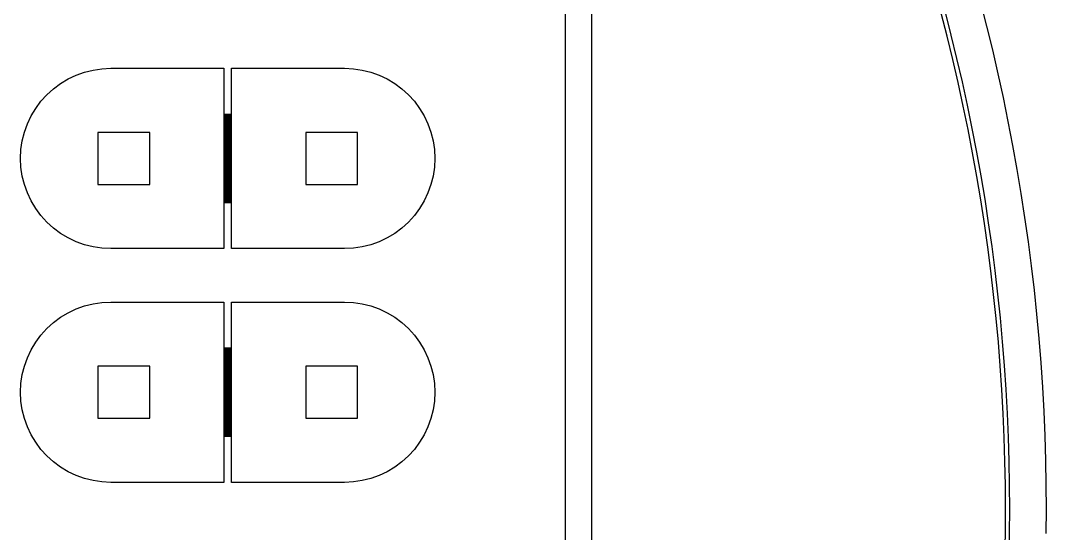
# Model space of a CAD drawing. Extents: x -17 to 130, y -40 to 112.
# Drawn here: x 91.03 to 130.5, y 35.06 to 54.81 of the extents above; entities that cross this region are included whole.
import ezdxf

# ---------------------------------------------------------------- set-up
doc = ezdxf.new("R2010")
doc.units = 0

msp = doc.modelspace()

# ---------------------------------------------------------------- linework, layer by layer
for p, q in [((113, 76.5), (113, -4.5)), ((112, -4), (112, 76)), ((128.207, 54.588), (127.974, 55.4972)), ((126.68, 54.2053), (126.451, 55.0958)), ((126.596, 55.134), (126.825, 54.2417)), ((128.43, 53.6759), (128.207, 54.588)), ((126.898, 53.312), (126.68, 54.2053)), ((126.825, 54.2417), (127.043, 53.3467)), ((127.104, 52.4162), (126.898, 53.312)), ((127.043, 53.3467), (127.251, 52.449)), ((128.641, 52.7612), (128.43, 53.6759)), ((93.4927, 52.8206), (93.823, 52.9033)), ((93.823, 52.9033), (94.1599, 52.9533)), ((94.1599, 52.9533), (94.5, 52.97)), ((94.5, 52.97), (98.85, 52.97)), ((98.85, 52.97), (98.85, 51.205)), ((99.15, 51.205), (99.15, 52.97)), ((99.15, 52.97), (103.5, 52.97)), ((103.5, 52.97), (103.84, 52.9533)), ((103.84, 52.9533), (104.177, 52.9033)), ((104.177, 52.9033), (104.507, 52.8206)), ((92.5722, 52.3852), (92.8643, 52.5603)), ((92.8643, 52.5603), (93.1721, 52.7059)), ((93.1721, 52.7059), (93.4927, 52.8206)), ((104.507, 52.8206), (104.828, 52.7059)), ((104.828, 52.7059), (105.136, 52.5603)), ((105.136, 52.5603), (105.428, 52.3852)), ((128.841, 51.844), (128.641, 52.7612)), ((92.0463, 51.9537), (92.2987, 52.1823)), ((92.2987, 52.1823), (92.5722, 52.3852)), ((105.428, 52.3852), (105.701, 52.1823)), ((105.701, 52.1823), (105.954, 51.9537)), ((127.3, 51.5178), (127.104, 52.4162)), ((127.251, 52.449), (127.447, 51.5489)), ((91.8177, 51.7013), (92.0463, 51.9537)), ((105.954, 51.9537), (106.182, 51.7013)), ((129.03, 50.9244), (128.841, 51.844)), ((91.4397, 51.1357), (91.6148, 51.4278)), ((91.6148, 51.4278), (91.8177, 51.7013)), ((106.182, 51.7013), (106.385, 51.4278)), ((106.385, 51.4278), (106.56, 51.1357)), ((127.485, 50.6171), (127.3, 51.5178)), ((127.447, 51.5489), (127.632, 50.6464)), ((91.2941, 50.8279), (91.4397, 51.1357)), ((98.85, 51.205), (99.15, 51.205)), ((99.15, 51.195), (98.85, 51.195)), ((98.85, 51.195), (98.85, 51.165)), ((98.85, 51.165), (99.15, 51.165)), ((99.15, 51.155), (98.85, 51.155)), ((98.85, 51.155), (98.85, 51.125)), ((98.85, 51.125), (99.15, 51.125)), ((99.15, 51.115), (98.85, 51.115)), ((98.85, 51.115), (98.85, 51.085)), ((98.85, 51.085), (99.15, 51.085)), ((99.15, 51.075), (98.85, 51.075)), ((98.85, 51.075), (98.85, 51.045)), ((98.85, 51.045), (99.15, 51.045)), ((99.15, 51.035), (98.85, 51.035)), ((98.85, 51.035), (98.85, 51.005)), ((98.85, 51.005), (99.15, 51.005)), ((99.15, 50.995), (98.85, 50.995)), ((98.85, 50.995), (98.85, 50.965)), ((98.85, 50.965), (99.15, 50.965)), ((99.15, 50.955), (98.85, 50.955)), ((98.85, 50.955), (98.85, 50.925)), ((98.85, 50.925), (99.15, 50.925)), ((99.15, 51.165), (99.15, 51.195)), ((99.15, 51.125), (99.15, 51.155)), ((99.15, 51.085), (99.15, 51.115)), ((99.15, 51.045), (99.15, 51.075)), ((99.15, 51.005), (99.15, 51.035)), ((99.15, 50.965), (99.15, 50.995)), ((99.15, 50.925), (99.15, 50.955)), ((106.56, 51.1357), (106.706, 50.8279)), ((129.208, 50.0025), (129.03, 50.9244)), ((91.1794, 50.5073), (91.2941, 50.8279)), ((99.15, 50.915), (98.85, 50.915)), ((98.85, 50.915), (98.85, 50.885)), ((98.85, 50.885), (99.15, 50.885)), ((99.15, 50.875), (98.85, 50.875)), ((98.85, 50.875), (98.85, 50.845)), ((98.85, 50.845), (99.15, 50.845)), ((99.15, 50.835), (98.85, 50.835)), ((98.85, 50.835), (98.85, 50.805)), ((98.85, 50.805), (99.15, 50.805)), ((99.15, 50.795), (98.85, 50.795)), ((98.85, 50.795), (98.85, 50.765)), ((98.85, 50.765), (99.15, 50.765)), ((99.15, 50.755), (98.85, 50.755)), ((98.85, 50.755), (98.85, 50.725)), ((98.85, 50.725), (99.15, 50.725)), ((99.15, 50.715), (98.85, 50.715)), ((98.85, 50.715), (98.85, 50.685)), ((98.85, 50.685), (99.15, 50.685)), ((99.15, 50.675), (98.85, 50.675)), ((98.85, 50.675), (98.85, 50.645)), ((98.85, 50.645), (99.15, 50.645)), ((99.15, 50.635), (98.85, 50.635)), ((98.85, 50.635), (98.85, 50.605)), ((98.85, 50.605), (99.15, 50.605)), ((99.15, 50.595), (98.85, 50.595)), ((98.85, 50.595), (98.85, 50.565)), ((98.85, 50.565), (99.15, 50.565)), ((99.15, 50.555), (98.85, 50.555)), ((98.85, 50.555), (98.85, 50.525)), ((98.85, 50.525), (99.15, 50.525)), ((99.15, 50.885), (99.15, 50.915)), ((99.15, 50.845), (99.15, 50.875)), ((99.15, 50.805), (99.15, 50.835)), ((99.15, 50.765), (99.15, 50.795)), ((99.15, 50.725), (99.15, 50.755)), ((99.15, 50.685), (99.15, 50.715)), ((99.15, 50.645), (99.15, 50.675)), ((99.15, 50.605), (99.15, 50.635)), ((99.15, 50.565), (99.15, 50.595)), ((99.15, 50.525), (99.15, 50.555)), ((106.706, 50.8279), (106.821, 50.5073)), ((127.659, 49.7142), (127.485, 50.6171)), ((127.632, 50.6464), (127.807, 49.7417)), ((91.0467, 49.8401), (91.0967, 50.177)), ((91.0967, 50.177), (91.1794, 50.5073)), ((96, 50.5), (94, 50.5)), ((94, 50.5), (94, 48.5)), ((96, 48.5), (96, 50.5)), ((99.15, 50.515), (98.85, 50.515)), ((98.85, 50.515), (98.85, 50.485)), ((98.85, 50.485), (99.15, 50.485)), ((99.15, 50.475), (98.85, 50.475)), ((98.85, 50.475), (98.85, 50.445)), ((98.85, 50.445), (99.15, 50.445)), ((99.15, 50.435), (98.85, 50.435)), ((98.85, 50.435), (98.85, 50.405)), ((98.85, 50.405), (99.15, 50.405)), ((99.15, 50.395), (98.85, 50.395)), ((98.85, 50.395), (98.85, 50.365)), ((98.85, 50.365), (99.15, 50.365)), ((99.15, 50.355), (98.85, 50.355)), ((98.85, 50.355), (98.85, 50.325)), ((98.85, 50.325), (99.15, 50.325)), ((99.15, 50.315), (98.85, 50.315)), ((98.85, 50.315), (98.85, 50.285)), ((98.85, 50.285), (99.15, 50.285)), ((99.15, 50.275), (98.85, 50.275)), ((98.85, 50.275), (98.85, 50.245)), ((98.85, 50.245), (99.15, 50.245)), ((99.15, 50.235), (98.85, 50.235)), ((98.85, 50.235), (98.85, 50.205)), ((98.85, 50.205), (99.15, 50.205)), ((99.15, 50.195), (98.85, 50.195)), ((98.85, 50.195), (98.85, 50.165)), ((98.85, 50.165), (99.15, 50.165)), ((99.15, 50.155), (98.85, 50.155)), ((98.85, 50.155), (98.85, 50.125)), ((99.15, 50.485), (99.15, 50.515)), ((99.15, 50.445), (99.15, 50.475)), ((99.15, 50.405), (99.15, 50.435)), ((99.15, 50.365), (99.15, 50.395)), ((99.15, 50.325), (99.15, 50.355)), ((99.15, 50.285), (99.15, 50.315)), ((99.15, 50.245), (99.15, 50.275)), ((99.15, 50.205), (99.15, 50.235)), ((99.15, 50.165), (99.15, 50.195)), ((99.15, 50.125), (99.15, 50.155)), ((104, 50.5), (102, 50.5)), ((102, 50.5), (102, 48.5)), ((104, 48.5), (104, 50.5)), ((106.821, 50.5073), (106.903, 50.177)), ((106.903, 50.177), (106.953, 49.8401)), ((91.03, 49.5), (91.0467, 49.8401)), ((98.85, 50.125), (99.15, 50.125)), ((99.15, 50.115), (98.85, 50.115)), ((98.85, 50.115), (98.85, 50.085)), ((98.85, 50.085), (99.15, 50.085)), ((99.15, 50.075), (98.85, 50.075)), ((98.85, 50.075), (98.85, 50.045)), ((98.85, 50.045), (99.15, 50.045)), ((99.15, 50.035), (98.85, 50.035)), ((98.85, 50.035), (98.85, 50.005)), ((98.85, 50.005), (99.15, 50.005)), ((99.15, 49.995), (98.85, 49.995)), ((98.85, 49.995), (98.85, 49.965)), ((98.85, 49.965), (99.15, 49.965)), ((99.15, 49.955), (98.85, 49.955)), ((98.85, 49.955), (98.85, 49.925)), ((98.85, 49.925), (99.15, 49.925)), ((99.15, 49.915), (98.85, 49.915)), ((98.85, 49.915), (98.85, 49.885)), ((98.85, 49.885), (99.15, 49.885)), ((99.15, 49.875), (98.85, 49.875)), ((98.85, 49.875), (98.85, 49.845)), ((98.85, 49.845), (99.15, 49.845)), ((99.15, 49.835), (98.85, 49.835)), ((98.85, 49.835), (98.85, 49.805)), ((98.85, 49.805), (99.15, 49.805)), ((99.15, 49.795), (98.85, 49.795)), ((98.85, 49.795), (98.85, 49.765)), ((98.85, 49.765), (99.15, 49.765)), ((99.15, 49.755), (98.85, 49.755)), ((98.85, 49.755), (98.85, 49.725)), ((99.15, 50.085), (99.15, 50.115)), ((99.15, 50.045), (99.15, 50.075)), ((99.15, 50.005), (99.15, 50.035)), ((99.15, 49.965), (99.15, 49.995)), ((99.15, 49.925), (99.15, 49.955)), ((99.15, 49.885), (99.15, 49.915)), ((99.15, 49.845), (99.15, 49.875)), ((99.15, 49.805), (99.15, 49.835)), ((99.15, 49.765), (99.15, 49.795)), ((99.15, 49.725), (99.15, 49.755)), ((106.953, 49.8401), (106.97, 49.5)), ((127.807, 49.7417), (127.97, 48.835)), ((129.374, 49.0786), (129.208, 50.0025)), ((91.0467, 49.1599), (91.03, 49.5)), ((98.85, 49.725), (99.15, 49.725)), ((99.15, 49.715), (98.85, 49.715)), ((98.85, 49.715), (98.85, 49.685)), ((98.85, 49.685), (99.15, 49.685)), ((99.15, 49.675), (98.85, 49.675)), ((98.85, 49.675), (98.85, 49.645)), ((98.85, 49.645), (99.15, 49.645)), ((99.15, 49.635), (98.85, 49.635)), ((98.85, 49.635), (98.85, 49.605)), ((98.85, 49.605), (99.15, 49.605)), ((99.15, 49.595), (98.85, 49.595)), ((98.85, 49.595), (98.85, 49.565)), ((98.85, 49.565), (99.15, 49.565)), ((99.15, 49.555), (98.85, 49.555)), ((98.85, 49.555), (98.85, 49.525)), ((98.85, 49.525), (99.15, 49.525)), ((99.15, 49.515), (98.85, 49.515)), ((98.85, 49.515), (98.85, 49.485)), ((98.85, 49.485), (99.15, 49.485)), ((99.15, 49.475), (98.85, 49.475)), ((98.85, 49.475), (98.85, 49.445)), ((98.85, 49.445), (99.15, 49.445)), ((99.15, 49.435), (98.85, 49.435)), ((98.85, 49.435), (98.85, 49.405)), ((98.85, 49.405), (99.15, 49.405)), ((99.15, 49.395), (98.85, 49.395)), ((98.85, 49.395), (98.85, 49.365)), ((98.85, 49.365), (99.15, 49.365)), ((99.15, 49.355), (98.85, 49.355)), ((98.85, 49.355), (98.85, 49.325)), ((99.15, 49.685), (99.15, 49.715)), ((99.15, 49.645), (99.15, 49.675)), ((99.15, 49.605), (99.15, 49.635)), ((99.15, 49.565), (99.15, 49.595)), ((99.15, 49.525), (99.15, 49.555)), ((99.15, 49.485), (99.15, 49.515)), ((99.15, 49.445), (99.15, 49.475)), ((99.15, 49.405), (99.15, 49.435)), ((99.15, 49.365), (99.15, 49.395)), ((99.15, 49.325), (99.15, 49.355)), ((106.97, 49.5), (106.953, 49.1599)), ((127.822, 48.8093), (127.659, 49.7142)), ((91.0967, 48.823), (91.0467, 49.1599)), ((98.85, 49.325), (99.15, 49.325)), ((99.15, 49.315), (98.85, 49.315)), ((98.85, 49.315), (98.85, 49.285)), ((98.85, 49.285), (99.15, 49.285)), ((99.15, 49.275), (98.85, 49.275)), ((98.85, 49.275), (98.85, 49.245)), ((98.85, 49.245), (99.15, 49.245)), ((99.15, 49.235), (98.85, 49.235)), ((98.85, 49.235), (98.85, 49.205)), ((98.85, 49.205), (99.15, 49.205)), ((99.15, 49.195), (98.85, 49.195)), ((98.85, 49.195), (98.85, 49.165)), ((98.85, 49.165), (99.15, 49.165)), ((99.15, 49.155), (98.85, 49.155)), ((98.85, 49.155), (98.85, 49.125)), ((98.85, 49.125), (99.15, 49.125)), ((99.15, 49.115), (98.85, 49.115)), ((98.85, 49.115), (98.85, 49.085)), ((98.85, 49.085), (99.15, 49.085)), ((99.15, 49.075), (98.85, 49.075)), ((98.85, 49.075), (98.85, 49.045)), ((98.85, 49.045), (99.15, 49.045)), ((99.15, 49.035), (98.85, 49.035)), ((98.85, 49.035), (98.85, 49.005)), ((98.85, 49.005), (99.15, 49.005)), ((99.15, 48.995), (98.85, 48.995)), ((98.85, 48.995), (98.85, 48.965)), ((98.85, 48.965), (99.15, 48.965)), ((99.15, 48.955), (98.85, 48.955)), ((98.85, 48.955), (98.85, 48.925)), ((99.15, 49.285), (99.15, 49.315)), ((99.15, 49.245), (99.15, 49.275)), ((99.15, 49.205), (99.15, 49.235)), ((99.15, 49.165), (99.15, 49.195)), ((99.15, 49.125), (99.15, 49.155)), ((99.15, 49.085), (99.15, 49.115)), ((99.15, 49.045), (99.15, 49.075)), ((99.15, 49.005), (99.15, 49.035)), ((99.15, 48.965), (99.15, 48.995)), ((99.15, 48.925), (99.15, 48.955)), ((106.953, 49.1599), (106.903, 48.823)), ((129.529, 48.1526), (129.374, 49.0786)), ((91.1794, 48.4927), (91.0967, 48.823)), ((98.85, 48.925), (99.15, 48.925)), ((99.15, 48.915), (98.85, 48.915)), ((98.85, 48.915), (98.85, 48.885)), ((98.85, 48.885), (99.15, 48.885)), ((99.15, 48.875), (98.85, 48.875)), ((98.85, 48.875), (98.85, 48.845)), ((98.85, 48.845), (99.15, 48.845)), ((99.15, 48.835), (98.85, 48.835)), ((98.85, 48.835), (98.85, 48.805)), ((98.85, 48.805), (99.15, 48.805)), ((99.15, 48.795), (98.85, 48.795)), ((98.85, 48.795), (98.85, 48.765)), ((98.85, 48.765), (99.15, 48.765)), ((99.15, 48.755), (98.85, 48.755)), ((98.85, 48.755), (98.85, 48.725)), ((98.85, 48.725), (99.15, 48.725)), ((99.15, 48.715), (98.85, 48.715)), ((98.85, 48.715), (98.85, 48.685)), ((98.85, 48.685), (99.15, 48.685)), ((99.15, 48.675), (98.85, 48.675)), ((98.85, 48.675), (98.85, 48.645)), ((98.85, 48.645), (99.15, 48.645)), ((99.15, 48.635), (98.85, 48.635)), ((98.85, 48.635), (98.85, 48.605)), ((98.85, 48.605), (99.15, 48.605)), ((99.15, 48.595), (98.85, 48.595)), ((98.85, 48.595), (98.85, 48.565)), ((98.85, 48.565), (99.15, 48.565)), ((99.15, 48.555), (98.85, 48.555)), ((98.85, 48.555), (98.85, 48.525)), ((99.15, 48.885), (99.15, 48.915)), ((99.15, 48.845), (99.15, 48.875)), ((99.15, 48.805), (99.15, 48.835)), ((99.15, 48.765), (99.15, 48.795)), ((99.15, 48.725), (99.15, 48.755)), ((99.15, 48.685), (99.15, 48.715)), ((99.15, 48.645), (99.15, 48.675)), ((99.15, 48.605), (99.15, 48.635)), ((99.15, 48.565), (99.15, 48.595)), ((99.15, 48.525), (99.15, 48.555)), ((106.903, 48.823), (106.821, 48.4927)), ((127.974, 47.9024), (127.822, 48.8093)), ((127.97, 48.835), (128.122, 47.9263)), ((91.2941, 48.1721), (91.1794, 48.4927)), ((91.4397, 47.8643), (91.2941, 48.1721)), ((94, 48.5), (96, 48.5)), ((98.85, 48.525), (99.15, 48.525)), ((99.15, 48.515), (98.85, 48.515)), ((98.85, 48.515), (98.85, 48.485)), ((98.85, 48.485), (99.15, 48.485)), ((99.15, 48.475), (98.85, 48.475)), ((98.85, 48.475), (98.85, 48.445)), ((98.85, 48.445), (99.15, 48.445)), ((99.15, 48.435), (98.85, 48.435)), ((98.85, 48.435), (98.85, 48.405)), ((98.85, 48.405), (99.15, 48.405)), ((99.15, 48.395), (98.85, 48.395)), ((98.85, 48.395), (98.85, 48.365)), ((98.85, 48.365), (99.15, 48.365)), ((99.15, 48.355), (98.85, 48.355)), ((98.85, 48.355), (98.85, 48.325)), ((98.85, 48.325), (99.15, 48.325)), ((99.15, 48.315), (98.85, 48.315)), ((98.85, 48.315), (98.85, 48.285)), ((98.85, 48.285), (99.15, 48.285)), ((99.15, 48.275), (98.85, 48.275)), ((98.85, 48.275), (98.85, 48.245)), ((98.85, 48.245), (99.15, 48.245)), ((99.15, 48.235), (98.85, 48.235)), ((98.85, 48.235), (98.85, 48.205)), ((98.85, 48.205), (99.15, 48.205)), ((99.15, 48.195), (98.85, 48.195)), ((98.85, 48.195), (98.85, 48.165)), ((98.85, 48.165), (99.15, 48.165)), ((99.15, 48.155), (98.85, 48.155)), ((98.85, 48.155), (98.85, 48.125)), ((99.15, 48.485), (99.15, 48.515)), ((99.15, 48.445), (99.15, 48.475)), ((99.15, 48.405), (99.15, 48.435)), ((99.15, 48.365), (99.15, 48.395)), ((99.15, 48.325), (99.15, 48.355)), ((99.15, 48.285), (99.15, 48.315)), ((99.15, 48.245), (99.15, 48.275)), ((99.15, 48.205), (99.15, 48.235)), ((99.15, 48.165), (99.15, 48.195)), ((99.15, 48.125), (99.15, 48.155)), ((102, 48.5), (104, 48.5)), ((106.706, 48.1721), (106.56, 47.8643)), ((106.821, 48.4927), (106.706, 48.1721)), ((91.6148, 47.5722), (91.4397, 47.8643)), ((98.85, 48.125), (99.15, 48.125)), ((99.15, 48.115), (98.85, 48.115)), ((98.85, 48.115), (98.85, 48.085)), ((98.85, 48.085), (99.15, 48.085)), ((99.15, 48.075), (98.85, 48.075)), ((98.85, 48.075), (98.85, 48.045)), ((98.85, 48.045), (99.15, 48.045)), ((99.15, 48.035), (98.85, 48.035)), ((98.85, 48.035), (98.85, 48.005)), ((98.85, 48.005), (99.15, 48.005)), ((99.15, 47.995), (98.85, 47.995)), ((98.85, 47.995), (98.85, 47.965)), ((98.85, 47.965), (99.15, 47.965)), ((99.15, 47.955), (98.85, 47.955)), ((98.85, 47.955), (98.85, 47.925)), ((98.85, 47.925), (99.15, 47.925)), ((99.15, 47.915), (98.85, 47.915)), ((98.85, 47.915), (98.85, 47.885)), ((98.85, 47.885), (99.15, 47.885)), ((99.15, 47.875), (98.85, 47.875)), ((98.85, 47.875), (98.85, 47.845)), ((98.85, 47.845), (99.15, 47.845)), ((99.15, 47.835), (98.85, 47.835)), ((98.85, 47.835), (98.85, 47.805)), ((98.85, 47.805), (99.15, 47.805)), ((99.15, 47.795), (98.85, 47.795)), ((98.85, 47.795), (98.85, 46.03)), ((99.15, 48.085), (99.15, 48.115)), ((99.15, 48.045), (99.15, 48.075)), ((99.15, 48.005), (99.15, 48.035)), ((99.15, 47.965), (99.15, 47.995)), ((99.15, 47.925), (99.15, 47.955)), ((99.15, 47.885), (99.15, 47.915)), ((99.15, 47.845), (99.15, 47.875)), ((99.15, 47.805), (99.15, 47.835)), ((99.15, 46.03), (99.15, 47.795)), ((106.56, 47.8643), (106.385, 47.5722)), ((128.114, 46.9938), (127.974, 47.9024)), ((128.122, 47.9263), (128.262, 47.0158)), ((129.672, 47.2249), (129.529, 48.1526)), ((91.8177, 47.2987), (91.6148, 47.5722)), ((106.385, 47.5722), (106.182, 47.2987)), ((92.0463, 47.0463), (91.8177, 47.2987)), ((92.2987, 46.8177), (92.0463, 47.0463)), ((105.954, 47.0463), (105.701, 46.8177)), ((106.182, 47.2987), (105.954, 47.0463)), ((128.243, 46.0835), (128.114, 46.9938)), ((128.262, 47.0158), (128.392, 46.1036)), ((129.804, 46.2954), (129.672, 47.2249)), ((92.5722, 46.6148), (92.2987, 46.8177)), ((92.8643, 46.4397), (92.5722, 46.6148)), ((105.428, 46.6148), (105.136, 46.4397)), ((105.701, 46.8177), (105.428, 46.6148)), ((93.1721, 46.2941), (92.8643, 46.4397)), ((93.4927, 46.1794), (93.1721, 46.2941)), ((104.828, 46.2941), (104.507, 46.1794)), ((105.136, 46.4397), (104.828, 46.2941)), ((129.925, 45.3644), (129.804, 46.2954)), ((93.823, 46.0967), (93.4927, 46.1794)), ((94.1599, 46.0467), (93.823, 46.0967)), ((94.5, 46.03), (94.1599, 46.0467)), ((98.85, 46.03), (94.5, 46.03)), ((103.5, 46.03), (99.15, 46.03)), ((103.84, 46.0467), (103.5, 46.03)), ((104.177, 46.0967), (103.84, 46.0467)), ((104.507, 46.1794), (104.177, 46.0967)), ((128.362, 45.1716), (128.243, 46.0835)), ((128.392, 46.1036), (128.51, 45.19)), ((128.468, 44.2584), (128.362, 45.1716)), ((128.51, 45.19), (128.618, 44.2749)), ((130.034, 44.432), (129.925, 45.3644)), ((128.564, 43.3439), (128.468, 44.2584)), ((128.618, 44.2749), (128.713, 43.3586)), ((130.132, 43.4983), (130.034, 44.432)), ((93.1721, 43.7059), (93.4927, 43.8206)), ((93.4927, 43.8206), (93.823, 43.9033)), ((93.823, 43.9033), (94.1599, 43.9533)), ((94.1599, 43.9533), (94.5, 43.97)), ((94.5, 43.97), (98.85, 43.97)), ((98.85, 43.97), (98.85, 42.205)), ((99.15, 42.205), (99.15, 43.97)), ((99.15, 43.97), (103.5, 43.97)), ((103.5, 43.97), (103.84, 43.9533)), ((103.84, 43.9533), (104.177, 43.9033)), ((104.177, 43.9033), (104.507, 43.8206)), ((104.507, 43.8206), (104.828, 43.7059)), ((92.5722, 43.3852), (92.8643, 43.5603)), ((92.8643, 43.5603), (93.1721, 43.7059)), ((104.828, 43.7059), (105.136, 43.5603)), ((105.136, 43.5603), (105.428, 43.3852)), ((130.218, 42.5635), (130.132, 43.4983)), ((92.0463, 42.9537), (92.2987, 43.1823)), ((92.2987, 43.1823), (92.5722, 43.3852)), ((105.428, 43.3852), (105.701, 43.1823)), ((105.701, 43.1823), (105.954, 42.9537)), ((128.649, 42.4284), (128.564, 43.3439)), ((128.713, 43.3586), (128.798, 42.4412)), ((91.6148, 42.4278), (91.8177, 42.7013)), ((91.8177, 42.7013), (92.0463, 42.9537)), ((105.954, 42.9537), (106.182, 42.7013)), ((106.182, 42.7013), (106.385, 42.4278)), ((91.4397, 42.1357), (91.6148, 42.4278)), ((106.385, 42.4278), (106.56, 42.1357)), ((128.722, 41.5118), (128.649, 42.4284)), ((128.798, 42.4412), (128.872, 41.5229)), ((130.293, 41.6277), (130.218, 42.5635)), ((91.2941, 41.8279), (91.4397, 42.1357)), ((98.85, 42.205), (99.15, 42.205)), ((99.15, 42.195), (98.85, 42.195)), ((98.85, 42.195), (98.85, 42.165)), ((98.85, 42.165), (99.15, 42.165)), ((99.15, 42.155), (98.85, 42.155)), ((98.85, 42.155), (98.85, 42.125)), ((98.85, 42.125), (99.15, 42.125)), ((99.15, 42.115), (98.85, 42.115)), ((98.85, 42.115), (98.85, 42.085)), ((98.85, 42.085), (99.15, 42.085)), ((99.15, 42.075), (98.85, 42.075)), ((98.85, 42.075), (98.85, 42.045)), ((98.85, 42.045), (99.15, 42.045)), ((99.15, 42.035), (98.85, 42.035)), ((98.85, 42.035), (98.85, 42.005)), ((98.85, 42.005), (99.15, 42.005)), ((99.15, 41.995), (98.85, 41.995)), ((98.85, 41.995), (98.85, 41.965)), ((98.85, 41.965), (99.15, 41.965)), ((99.15, 41.955), (98.85, 41.955)), ((98.85, 41.955), (98.85, 41.925)), ((98.85, 41.925), (99.15, 41.925)), ((99.15, 41.915), (98.85, 41.915)), ((98.85, 41.915), (98.85, 41.885)), ((98.85, 41.885), (99.15, 41.885)), ((99.15, 41.875), (98.85, 41.875)), ((98.85, 41.875), (98.85, 41.845)), ((98.85, 41.845), (99.15, 41.845)), ((99.15, 42.165), (99.15, 42.195)), ((99.15, 42.125), (99.15, 42.155)), ((99.15, 42.085), (99.15, 42.115)), ((99.15, 42.045), (99.15, 42.075)), ((99.15, 42.005), (99.15, 42.035)), ((99.15, 41.965), (99.15, 41.995)), ((99.15, 41.925), (99.15, 41.955)), ((99.15, 41.885), (99.15, 41.915)), ((99.15, 41.845), (99.15, 41.875)), ((106.56, 42.1357), (106.706, 41.8279)), ((91.0967, 41.177), (91.1794, 41.5073)), ((91.1794, 41.5073), (91.2941, 41.8279)), ((96, 41.5), (94, 41.5)), ((94, 41.5), (94, 39.5)), ((96, 39.5), (96, 41.5)), ((99.15, 41.835), (98.85, 41.835)), ((98.85, 41.835), (98.85, 41.805)), ((98.85, 41.805), (99.15, 41.805)), ((99.15, 41.795), (98.85, 41.795)), ((98.85, 41.795), (98.85, 41.765)), ((98.85, 41.765), (99.15, 41.765)), ((99.15, 41.755), (98.85, 41.755)), ((98.85, 41.755), (98.85, 41.725)), ((98.85, 41.725), (99.15, 41.725)), ((99.15, 41.715), (98.85, 41.715)), ((98.85, 41.715), (98.85, 41.685)), ((98.85, 41.685), (99.15, 41.685)), ((99.15, 41.675), (98.85, 41.675)), ((98.85, 41.675), (98.85, 41.645)), ((98.85, 41.645), (99.15, 41.645)), ((99.15, 41.635), (98.85, 41.635)), ((98.85, 41.635), (98.85, 41.605)), ((98.85, 41.605), (99.15, 41.605)), ((99.15, 41.595), (98.85, 41.595)), ((98.85, 41.595), (98.85, 41.565)), ((98.85, 41.565), (99.15, 41.565)), ((99.15, 41.555), (98.85, 41.555)), ((98.85, 41.555), (98.85, 41.525)), ((98.85, 41.525), (99.15, 41.525)), ((99.15, 41.515), (98.85, 41.515)), ((98.85, 41.515), (98.85, 41.485)), ((98.85, 41.485), (99.15, 41.485)), ((99.15, 41.475), (98.85, 41.475)), ((98.85, 41.475), (98.85, 41.445)), ((98.85, 41.445), (99.15, 41.445)), ((99.15, 41.805), (99.15, 41.835)), ((99.15, 41.765), (99.15, 41.795)), ((99.15, 41.725), (99.15, 41.755)), ((99.15, 41.685), (99.15, 41.715)), ((99.15, 41.645), (99.15, 41.675)), ((99.15, 41.605), (99.15, 41.635)), ((99.15, 41.565), (99.15, 41.595)), ((99.15, 41.525), (99.15, 41.555)), ((99.15, 41.485), (99.15, 41.515)), ((99.15, 41.445), (99.15, 41.475)), ((104, 41.5), (102, 41.5)), ((102, 41.5), (102, 39.5)), ((104, 39.5), (104, 41.5)), ((106.706, 41.8279), (106.821, 41.5073)), ((106.821, 41.5073), (106.903, 41.177)), ((128.784, 40.5945), (128.722, 41.5118)), ((128.872, 41.5229), (128.934, 40.6037)), ((130.356, 40.691), (130.293, 41.6277)), ((91.0467, 40.8401), (91.0967, 41.177)), ((99.15, 41.435), (98.85, 41.435)), ((98.85, 41.435), (98.85, 41.405)), ((98.85, 41.405), (99.15, 41.405)), ((99.15, 41.395), (98.85, 41.395)), ((98.85, 41.395), (98.85, 41.365)), ((98.85, 41.365), (99.15, 41.365)), ((99.15, 41.355), (98.85, 41.355)), ((98.85, 41.355), (98.85, 41.325)), ((98.85, 41.325), (99.15, 41.325)), ((99.15, 41.315), (98.85, 41.315)), ((98.85, 41.315), (98.85, 41.285)), ((98.85, 41.285), (99.15, 41.285)), ((99.15, 41.275), (98.85, 41.275)), ((98.85, 41.275), (98.85, 41.245)), ((98.85, 41.245), (99.15, 41.245)), ((99.15, 41.235), (98.85, 41.235)), ((98.85, 41.235), (98.85, 41.205)), ((98.85, 41.205), (99.15, 41.205)), ((99.15, 41.195), (98.85, 41.195)), ((98.85, 41.195), (98.85, 41.165)), ((98.85, 41.165), (99.15, 41.165)), ((99.15, 41.155), (98.85, 41.155)), ((98.85, 41.155), (98.85, 41.125)), ((98.85, 41.125), (99.15, 41.125)), ((99.15, 41.115), (98.85, 41.115)), ((98.85, 41.115), (98.85, 41.085)), ((98.85, 41.085), (99.15, 41.085)), ((99.15, 41.075), (98.85, 41.075)), ((98.85, 41.075), (98.85, 41.045)), ((99.15, 41.405), (99.15, 41.435)), ((99.15, 41.365), (99.15, 41.395)), ((99.15, 41.325), (99.15, 41.355)), ((99.15, 41.285), (99.15, 41.315)), ((99.15, 41.245), (99.15, 41.275)), ((99.15, 41.205), (99.15, 41.235)), ((99.15, 41.165), (99.15, 41.195)), ((99.15, 41.125), (99.15, 41.155)), ((99.15, 41.085), (99.15, 41.115)), ((99.15, 41.045), (99.15, 41.075)), ((106.903, 41.177), (106.953, 40.8401)), ((91.03, 40.5), (91.0467, 40.8401)), ((98.85, 41.045), (99.15, 41.045)), ((99.15, 41.035), (98.85, 41.035)), ((98.85, 41.035), (98.85, 41.005)), ((98.85, 41.005), (99.15, 41.005)), ((99.15, 40.995), (98.85, 40.995)), ((98.85, 40.995), (98.85, 40.965)), ((98.85, 40.965), (99.15, 40.965)), ((99.15, 40.955), (98.85, 40.955)), ((98.85, 40.955), (98.85, 40.925)), ((98.85, 40.925), (99.15, 40.925)), ((99.15, 40.915), (98.85, 40.915)), ((98.85, 40.915), (98.85, 40.885)), ((98.85, 40.885), (99.15, 40.885)), ((99.15, 40.875), (98.85, 40.875)), ((98.85, 40.875), (98.85, 40.845)), ((98.85, 40.845), (99.15, 40.845)), ((99.15, 40.835), (98.85, 40.835)), ((98.85, 40.835), (98.85, 40.805)), ((98.85, 40.805), (99.15, 40.805)), ((99.15, 40.795), (98.85, 40.795)), ((98.85, 40.795), (98.85, 40.765)), ((98.85, 40.765), (99.15, 40.765)), ((99.15, 40.755), (98.85, 40.755)), ((98.85, 40.755), (98.85, 40.725)), ((98.85, 40.725), (99.15, 40.725)), ((99.15, 40.715), (98.85, 40.715)), ((98.85, 40.715), (98.85, 40.685)), ((98.85, 40.685), (99.15, 40.685)), ((99.15, 40.675), (98.85, 40.675)), ((98.85, 40.675), (98.85, 40.645)), ((99.15, 41.005), (99.15, 41.035)), ((99.15, 40.965), (99.15, 40.995)), ((99.15, 40.925), (99.15, 40.955)), ((99.15, 40.885), (99.15, 40.915)), ((99.15, 40.845), (99.15, 40.875)), ((99.15, 40.805), (99.15, 40.835)), ((99.15, 40.765), (99.15, 40.795)), ((99.15, 40.725), (99.15, 40.755)), ((99.15, 40.685), (99.15, 40.715)), ((99.15, 40.645), (99.15, 40.675)), ((106.953, 40.8401), (106.97, 40.5)), ((130.408, 39.7537), (130.356, 40.691)), ((91.0467, 40.1599), (91.03, 40.5)), ((98.85, 40.645), (99.15, 40.645)), ((99.15, 40.635), (98.85, 40.635)), ((98.85, 40.635), (98.85, 40.605)), ((98.85, 40.605), (99.15, 40.605)), ((99.15, 40.595), (98.85, 40.595)), ((98.85, 40.595), (98.85, 40.565)), ((98.85, 40.565), (99.15, 40.565)), ((99.15, 40.555), (98.85, 40.555)), ((98.85, 40.555), (98.85, 40.525)), ((98.85, 40.525), (99.15, 40.525)), ((99.15, 40.515), (98.85, 40.515)), ((98.85, 40.515), (98.85, 40.485)), ((98.85, 40.485), (99.15, 40.485)), ((99.15, 40.475), (98.85, 40.475)), ((98.85, 40.475), (98.85, 40.445)), ((98.85, 40.445), (99.15, 40.445)), ((99.15, 40.435), (98.85, 40.435)), ((98.85, 40.435), (98.85, 40.405)), ((98.85, 40.405), (99.15, 40.405)), ((99.15, 40.395), (98.85, 40.395)), ((98.85, 40.395), (98.85, 40.365)), ((98.85, 40.365), (99.15, 40.365)), ((99.15, 40.355), (98.85, 40.355)), ((98.85, 40.355), (98.85, 40.325)), ((98.85, 40.325), (99.15, 40.325)), ((99.15, 40.315), (98.85, 40.315)), ((98.85, 40.315), (98.85, 40.285)), ((98.85, 40.285), (99.15, 40.285)), ((99.15, 40.275), (98.85, 40.275)), ((98.85, 40.275), (98.85, 40.245)), ((99.15, 40.605), (99.15, 40.635)), ((99.15, 40.565), (99.15, 40.595)), ((99.15, 40.525), (99.15, 40.555)), ((99.15, 40.485), (99.15, 40.515)), ((99.15, 40.445), (99.15, 40.475)), ((99.15, 40.405), (99.15, 40.435)), ((99.15, 40.365), (99.15, 40.395)), ((99.15, 40.325), (99.15, 40.355)), ((99.15, 40.285), (99.15, 40.315)), ((99.15, 40.245), (99.15, 40.275)), ((106.97, 40.5), (106.953, 40.1599)), ((128.835, 39.6764), (128.784, 40.5945)), ((128.934, 40.6037), (128.985, 39.6837)), ((91.0967, 39.823), (91.0467, 40.1599)), ((98.85, 40.245), (99.15, 40.245)), ((99.15, 40.235), (98.85, 40.235)), ((98.85, 40.235), (98.85, 40.205)), ((98.85, 40.205), (99.15, 40.205)), ((99.15, 40.195), (98.85, 40.195)), ((98.85, 40.195), (98.85, 40.165)), ((98.85, 40.165), (99.15, 40.165)), ((99.15, 40.155), (98.85, 40.155)), ((98.85, 40.155), (98.85, 40.125)), ((98.85, 40.125), (99.15, 40.125)), ((99.15, 40.115), (98.85, 40.115)), ((98.85, 40.115), (98.85, 40.085)), ((98.85, 40.085), (99.15, 40.085)), ((99.15, 40.075), (98.85, 40.075)), ((98.85, 40.075), (98.85, 40.045)), ((98.85, 40.045), (99.15, 40.045)), ((99.15, 40.035), (98.85, 40.035)), ((98.85, 40.035), (98.85, 40.005)), ((98.85, 40.005), (99.15, 40.005)), ((99.15, 39.995), (98.85, 39.995)), ((98.85, 39.995), (98.85, 39.965)), ((98.85, 39.965), (99.15, 39.965)), ((99.15, 39.955), (98.85, 39.955)), ((98.85, 39.955), (98.85, 39.925)), ((98.85, 39.925), (99.15, 39.925)), ((99.15, 39.915), (98.85, 39.915)), ((98.85, 39.915), (98.85, 39.885)), ((98.85, 39.885), (99.15, 39.885)), ((99.15, 39.875), (98.85, 39.875)), ((98.85, 39.875), (98.85, 39.845)), ((99.15, 40.205), (99.15, 40.235)), ((99.15, 40.165), (99.15, 40.195)), ((99.15, 40.125), (99.15, 40.155)), ((99.15, 40.085), (99.15, 40.115)), ((99.15, 40.045), (99.15, 40.075)), ((99.15, 40.005), (99.15, 40.035)), ((99.15, 39.965), (99.15, 39.995)), ((99.15, 39.925), (99.15, 39.955)), ((99.15, 39.885), (99.15, 39.915)), ((99.15, 39.845), (99.15, 39.875)), ((106.953, 40.1599), (106.903, 39.823)), ((91.1794, 39.4927), (91.0967, 39.823)), ((91.2941, 39.1721), (91.1794, 39.4927)), ((94, 39.5), (96, 39.5)), ((98.85, 39.845), (99.15, 39.845)), ((99.15, 39.835), (98.85, 39.835)), ((98.85, 39.835), (98.85, 39.805)), ((98.85, 39.805), (99.15, 39.805)), ((99.15, 39.795), (98.85, 39.795)), ((98.85, 39.795), (98.85, 39.765)), ((98.85, 39.765), (99.15, 39.765)), ((99.15, 39.755), (98.85, 39.755)), ((98.85, 39.755), (98.85, 39.725)), ((98.85, 39.725), (99.15, 39.725)), ((99.15, 39.715), (98.85, 39.715)), ((98.85, 39.715), (98.85, 39.685)), ((98.85, 39.685), (99.15, 39.685)), ((99.15, 39.675), (98.85, 39.675)), ((98.85, 39.675), (98.85, 39.645)), ((98.85, 39.645), (99.15, 39.645)), ((99.15, 39.635), (98.85, 39.635)), ((98.85, 39.635), (98.85, 39.605)), ((98.85, 39.605), (99.15, 39.605)), ((99.15, 39.595), (98.85, 39.595)), ((98.85, 39.595), (98.85, 39.565)), ((98.85, 39.565), (99.15, 39.565)), ((99.15, 39.555), (98.85, 39.555)), ((98.85, 39.555), (98.85, 39.525)), ((98.85, 39.525), (99.15, 39.525)), ((99.15, 39.515), (98.85, 39.515)), ((98.85, 39.515), (98.85, 39.485)), ((98.85, 39.485), (99.15, 39.485)), ((99.15, 39.475), (98.85, 39.475)), ((98.85, 39.475), (98.85, 39.445)), ((99.15, 39.805), (99.15, 39.835)), ((99.15, 39.765), (99.15, 39.795)), ((99.15, 39.725), (99.15, 39.755)), ((99.15, 39.685), (99.15, 39.715)), ((99.15, 39.645), (99.15, 39.675)), ((99.15, 39.605), (99.15, 39.635)), ((99.15, 39.565), (99.15, 39.595)), ((99.15, 39.525), (99.15, 39.555)), ((99.15, 39.485), (99.15, 39.515)), ((99.15, 39.445), (99.15, 39.475)), ((102, 39.5), (104, 39.5)), ((106.821, 39.4927), (106.706, 39.1721)), ((106.903, 39.823), (106.821, 39.4927)), ((128.874, 38.7578), (128.835, 39.6764)), ((128.985, 39.6837), (129.024, 38.7633)), ((130.448, 38.8158), (130.408, 39.7537)), ((91.4397, 38.8643), (91.2941, 39.1721)), ((98.85, 39.445), (99.15, 39.445)), ((99.15, 39.435), (98.85, 39.435)), ((98.85, 39.435), (98.85, 39.405)), ((98.85, 39.405), (99.15, 39.405)), ((99.15, 39.395), (98.85, 39.395)), ((98.85, 39.395), (98.85, 39.365)), ((98.85, 39.365), (99.15, 39.365)), ((99.15, 39.355), (98.85, 39.355)), ((98.85, 39.355), (98.85, 39.325)), ((98.85, 39.325), (99.15, 39.325)), ((99.15, 39.315), (98.85, 39.315)), ((98.85, 39.315), (98.85, 39.285)), ((98.85, 39.285), (99.15, 39.285)), ((99.15, 39.275), (98.85, 39.275)), ((98.85, 39.275), (98.85, 39.245)), ((98.85, 39.245), (99.15, 39.245)), ((99.15, 39.235), (98.85, 39.235)), ((98.85, 39.235), (98.85, 39.205)), ((98.85, 39.205), (99.15, 39.205)), ((99.15, 39.195), (98.85, 39.195)), ((98.85, 39.195), (98.85, 39.165)), ((98.85, 39.165), (99.15, 39.165)), ((99.15, 39.155), (98.85, 39.155)), ((98.85, 39.155), (98.85, 39.125)), ((98.85, 39.125), (99.15, 39.125)), ((99.15, 39.115), (98.85, 39.115)), ((98.85, 39.115), (98.85, 39.085)), ((98.85, 39.085), (99.15, 39.085)), ((99.15, 39.405), (99.15, 39.435)), ((99.15, 39.365), (99.15, 39.395)), ((99.15, 39.325), (99.15, 39.355)), ((99.15, 39.285), (99.15, 39.315)), ((99.15, 39.245), (99.15, 39.275)), ((99.15, 39.205), (99.15, 39.235)), ((99.15, 39.165), (99.15, 39.195)), ((99.15, 39.125), (99.15, 39.155)), ((99.15, 39.085), (99.15, 39.115)), ((106.706, 39.1721), (106.56, 38.8643)), ((91.6148, 38.5722), (91.4397, 38.8643)), ((99.15, 39.075), (98.85, 39.075)), ((98.85, 39.075), (98.85, 39.045)), ((98.85, 39.045), (99.15, 39.045)), ((99.15, 39.035), (98.85, 39.035)), ((98.85, 39.035), (98.85, 39.005)), ((98.85, 39.005), (99.15, 39.005)), ((99.15, 38.995), (98.85, 38.995)), ((98.85, 38.995), (98.85, 38.965)), ((98.85, 38.965), (99.15, 38.965)), ((99.15, 38.955), (98.85, 38.955)), ((98.85, 38.955), (98.85, 38.925)), ((98.85, 38.925), (99.15, 38.925)), ((99.15, 38.915), (98.85, 38.915)), ((98.85, 38.915), (98.85, 38.885)), ((98.85, 38.885), (99.15, 38.885)), ((99.15, 38.875), (98.85, 38.875)), ((98.85, 38.875), (98.85, 38.845)), ((98.85, 38.845), (99.15, 38.845)), ((99.15, 38.835), (98.85, 38.835)), ((98.85, 38.835), (98.85, 38.805)), ((98.85, 38.805), (99.15, 38.805)), ((99.15, 38.795), (98.85, 38.795)), ((98.85, 38.795), (98.85, 37.03)), ((99.15, 39.045), (99.15, 39.075)), ((99.15, 39.005), (99.15, 39.035)), ((99.15, 38.965), (99.15, 38.995)), ((99.15, 38.925), (99.15, 38.955)), ((99.15, 38.885), (99.15, 38.915)), ((99.15, 38.845), (99.15, 38.875)), ((99.15, 38.805), (99.15, 38.835)), ((99.15, 37.03), (99.15, 38.795)), ((106.56, 38.8643), (106.385, 38.5722)), ((128.902, 37.8387), (128.874, 38.7578)), ((129.024, 38.7633), (129.052, 37.8424)), ((130.477, 37.8774), (130.448, 38.8158)), ((91.8177, 38.2987), (91.6148, 38.5722)), ((92.0463, 38.0463), (91.8177, 38.2987)), ((106.182, 38.2987), (105.954, 38.0463)), ((106.385, 38.5722), (106.182, 38.2987)), ((92.2987, 37.8177), (92.0463, 38.0463)), ((105.954, 38.0463), (105.701, 37.8177)), ((92.5722, 37.6148), (92.2987, 37.8177)), ((92.8643, 37.4397), (92.5722, 37.6148)), ((105.428, 37.6148), (105.136, 37.4397)), ((105.701, 37.8177), (105.428, 37.6148)), ((128.919, 36.9194), (128.902, 37.8387)), ((129.052, 37.8424), (129.069, 36.9213)), ((130.494, 36.9388), (130.477, 37.8774)), ((93.1721, 37.2941), (92.8643, 37.4397)), ((93.4927, 37.1794), (93.1721, 37.2941)), ((93.823, 37.0967), (93.4927, 37.1794)), ((104.507, 37.1794), (104.177, 37.0967)), ((104.828, 37.2941), (104.507, 37.1794)), ((105.136, 37.4397), (104.828, 37.2941)), ((94.1599, 37.0467), (93.823, 37.0967)), ((94.5, 37.03), (94.1599, 37.0467)), ((98.85, 37.03), (94.5, 37.03)), ((103.5, 37.03), (99.15, 37.03)), ((103.84, 37.0467), (103.5, 37.03)), ((104.177, 37.0967), (103.84, 37.0467)), ((128.925, 36), (128.919, 36.9194)), ((129.069, 36.9213), (129.075, 36)), ((130.5, 36), (130.494, 36.9388)), ((128.919, 35.0806), (128.925, 36)), ((129.075, 36), (129.069, 35.0787)), ((130.494, 35.0612), (130.5, 36)), ((128.902, 34.1613), (128.919, 35.0806)), ((129.069, 35.0787), (129.052, 34.1576))]:
    msp.add_line(p, q)

doc.saveas('drawing.dxf')
